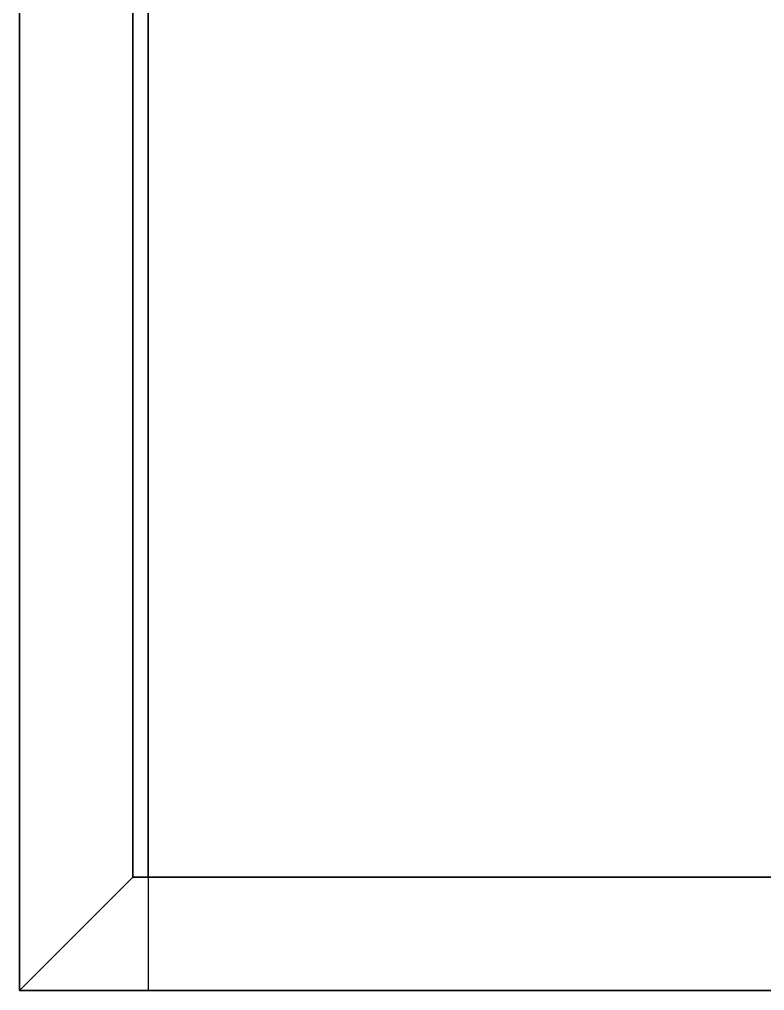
# Model space of a CAD drawing. Extents: x -150 to 2334, y -150 to 2984.
# Drawn here: x -150 to 834, y -150 to 1133 of the extents above; entities that cross this region are included whole.
import ezdxf

# ---------------------------------------------------------------- set-up
doc = ezdxf.new("R2010")
doc.units = 0
for name, color, linetype in [('LAYER0', 7, 'CONTINUOUS'), ('LAYER1', 7, 'CONTINUOUS'), ('LAYER2', 7, 'CONTINUOUS'), ('LAYER5', 7, 'CONTINUOUS')]:
    doc.layers.add(name, color=color, linetype=linetype)

msp = doc.modelspace()

# ---------------------------------------------------------------- linework, layer by layer
at = {"layer": 'LAYER0', "invisible_edges": 1}
for points in [[(2334, 2984, -5), (-150, -150, -5), (-150, 2984, -5), (2334, 2984, -5)], [(-150, -150, -5), (2334, 2984, -5), (2334, -150, -5), (-150, -150, -5)], [(-150, 2984), (-150, -150, -5), (-150, -150), (-150, 2984)], [(-150, -150, -5), (-150, 2984), (-150, 2984, -5), (-150, -150, -5)], [(2334, -150), (-150, 2984), (-150, -150), (2334, -150)], [(-150, 2984), (2334, -150), (2334, 2984), (-150, 2984)], [(2334, -150), (-150, -150, -5), (2334, -150, -5), (2334, -150)], [(-150, -150, -5), (2334, -150), (-150, -150), (-150, -150, -5)]]:
    msp.add_3dface(points, dxfattribs=at)
at = {"layer": 'LAYER1', "invisible_edges": 1}
for points in [[(0, 2834), (-150, -150), (-150, 2984), (0, 2834)], [(-150, 2984, 2400), (-150, -150), (-150, -150, 2400), (-150, 2984, 2400)], [(-150, -150), (-150, 2984, 2400), (-150, 2984), (-150, -150)], [(-150, -150), (0, 2834), (0, 0), (-150, -150)], [(0, 2834), (0, 0, 2400), (0, 0), (0, 2834)], [(0, 0, 2400), (0, 2834), (0, 2834, 2400), (0, 0, 2400)], [(0, 0), (-150, -150, 2400), (-150, -150), (0, 0)], [(-150, -150, 2400), (0, 0), (0, 0, 2400), (-150, -150, 2400)]]:
    msp.add_3dface(points, dxfattribs=at)
at = {"layer": 'LAYER2'}
for points, invisible_edges in [([(0, 0), (20, -150), (-150, -150), (0, 0)], 1), ([(0, 0, 2400), (-150, -150), (-150, -150, 2400), (0, 0, 2400)], 1), ([(-150, -150), (0, 0, 2400), (0, 0), (-150, -150)], 1), ([(2334, -150, 2400), (0, 0, 2400), (-150, -150, 2400), (2334, -150, 2400)], 1), ([(20, -150), (0, 0), (20, 0), (20, -150)], 1), ([(2184, 0, 2400), (859, 0, 2165), (0, 0, 2400), (2184, 0, 2400)], 3), ([(20, 0, 2165), (0, 0, 2400), (859, 0, 2165), (20, 0, 2165)], 3), ([(20, 0), (0, 0, 2400), (20, 0, 2165), (20, 0)], 3), ([(0, 0, 2400), (20, 0), (0, 0), (0, 0, 2400)], 1), ([(0, 0, 2400), (2334, -150, 2400), (2184, 0, 2400), (0, 0, 2400)], 1), ([(-150, -150, 2400), (20, -150, 2165), (2334, -150, 2400), (-150, -150, 2400)], 3), ([(-150, -150), (20, -150, 2165), (-150, -150, 2400), (-150, -150)], 3), ([(20, -150, 2165), (-150, -150), (20, -150), (20, -150, 2165)], 1), ([(859, -150, 2165), (2334, -150, 2400), (20, -150, 2165), (859, -150, 2165)], 3)]:
    msp.add_3dface(points, dxfattribs=dict(at, invisible_edges=invisible_edges))
at = {"layer": 'LAYER5'}
for points, invisible_edges in [([(0, 2834), (20, 2814), (0, 0), (0, 2834)], 3), ([(0, 2834, 100), (0, 0), (0, 0, 100), (0, 2834, 100)], 1), ([(0, 0), (0, 2834, 100), (0, 2834), (0, 0)], 1), ([(20, 0, 100), (0, 2834, 100), (0, 0, 100), (20, 0, 100)], 1), ([(0, 2834, 100), (20, 0, 100), (20, 2814, 100), (0, 2834, 100)], 7), ([(20, 2814), (20, 0), (0, 0), (20, 2814)], 5), ([(20, 0), (20, 2814), (20, 20), (20, 0)], 1), ([(20, 2814), (20, 20, 100), (20, 20), (20, 2814)], 1), ([(20, 20, 100), (20, 2814), (20, 2814, 100), (20, 20, 100)], 1), ([(20, 2814, 100), (20, 0, 100), (20, 20, 100), (20, 2814, 100)], 1), ([(20, 20), (20, 0, 100), (20, 0), (20, 20)], 1), ([(20, 0, 100), (20, 20), (20, 20, 100), (20, 0, 100)], 1), ([(20, 0, 100), (0, 0), (20, 0), (20, 0, 100)], 1), ([(0, 0), (20, 0, 100), (0, 0, 100), (0, 0)], 1)]:
    msp.add_3dface(points, dxfattribs=dict(at, invisible_edges=invisible_edges))

# ---------------------------------------------------------------- meshes
at = {"layer": 'LAYER1'}
mesh = msp.add_polymesh((2, 2), dxfattribs=at)
for k, corner in enumerate([(0, 2834, 2400), (0, 0, 2400), (-150, 2984, 2400), (-150, -150, 2400)]):
    mesh.set_mesh_vertex(divmod(k, 2), corner)

doc.saveas('drawing.dxf')
